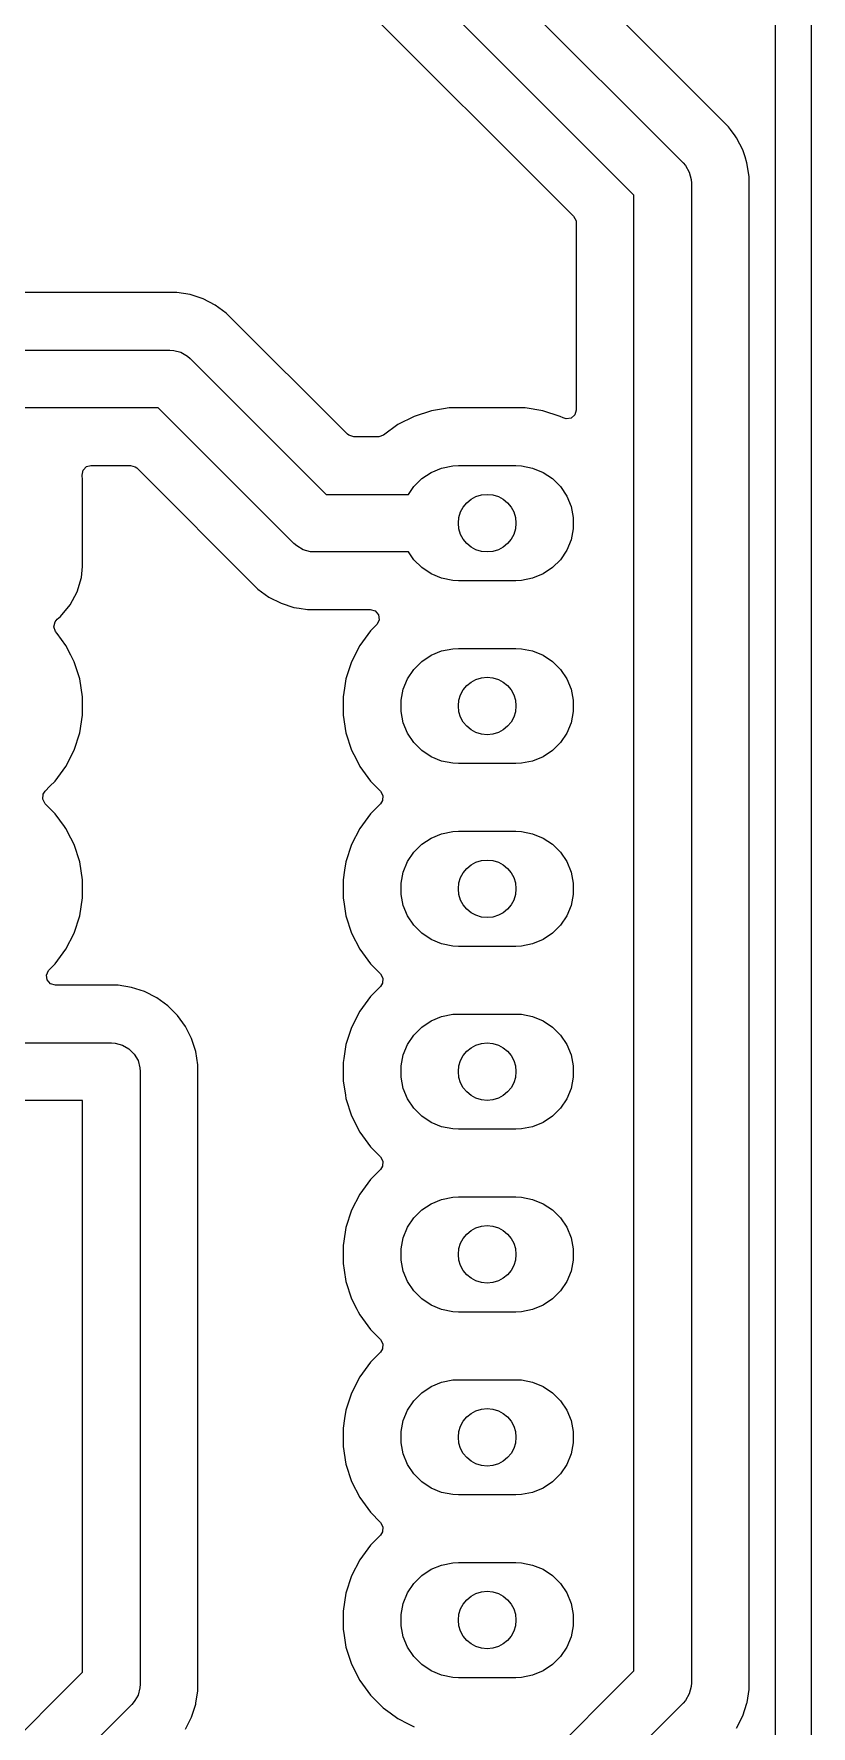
# Model space of a CAD drawing. Extents: x 44.5 to 133, y -119 to -55.5.
# Drawn here: x 122.2 to 133, y -107.17 to -83.66 of the extents above; entities that cross this region are included whole.
import ezdxf

# ---------------------------------------------------------------- set-up
doc = ezdxf.new("R2010")
doc.units = 0
doc.layers.add('BLACK', color=7, linetype='CONTINUOUS')

msp = doc.modelspace()

# ---------------------------------------------------------------- linework, layer by layer
at = {"layer": 'BLACK', "linetype": 'CONTINUOUS'}
for p, q in [((133, -55.5), (133, -119)), ((132.4995, -56.1245), (132.4995, -118.3755)), ((131.853693, -84.954229), (123.683776, -76.784312)), ((123.184543, -77.417157), (131.220842, -85.453457)), ((130.538, -85.901985), (122.736014, -78.1)), ((122.440755, -78.936819), (129.701181, -86.197245)), ((131.881357, -84.992306), (131.853693, -84.954229)), ((131.942736, -85.076788), (131.881357, -84.992306)), ((131.96476, -85.107101), (131.942736, -85.076788)), ((132.008387, -85.192724), (131.96476, -85.107101)), ((132.050545, -85.275463), (132.008387, -85.192724)), ((132.050545, -85.275465), (132.050545, -85.275463)), ((132.050547, -85.275468), (132.050545, -85.275465)), ((132.081421, -85.370487), (132.050547, -85.275468)), ((131.220842, -85.453457), (131.255341, -85.492795)), ((131.255341, -85.492795), (131.307552, -85.583227)), ((132.10894, -85.455181), (132.081421, -85.370487)), ((132.1385, -85.641813), (132.10894, -85.455181)), ((131.307552, -85.583227), (131.334578, -85.68409)), ((131.334578, -85.68409), (131.338, -85.7363)), ((131.338, -85.7363), (131.338, -106.5712)), ((132.1385, -106.665686), (132.1385, -85.641813)), ((130.538, -106.405514), (130.538, -85.901985)), ((129.701181, -86.197245), (129.734666, -86.258568)), ((129.734666, -86.258568), (129.7375, -86.284926)), ((129.7375, -86.284926), (129.7375, -88.888094)), ((124.189181, -87.2559), (117.12115, -87.2559)), ((124.189186, -87.2559), (124.189181, -87.2559)), ((124.375818, -87.285459), (124.189186, -87.2559)), ((124.555536, -87.343854), (124.375818, -87.285459)), ((124.723899, -87.42964), (124.555536, -87.343854)), ((124.876774, -87.54071), (124.723899, -87.42964)), ((124.876776, -87.540712), (124.876774, -87.54071)), ((126.559245, -89.223181), (124.876776, -87.540712)), ((112.9853, -88.0564), (124.0947, -88.0564)), ((124.0947, -88.0564), (124.14691, -88.059822)), ((124.14691, -88.059822), (124.247774, -88.086848)), ((124.247774, -88.086848), (124.338205, -88.139059)), ((124.338205, -88.139059), (124.377543, -88.173557)), ((124.377543, -88.173557), (126.263986, -90.06)), ((123.929014, -88.8564), (113.150985, -88.8564)), ((125.815457, -90.742843), (123.929014, -88.8564)), ((127.974038, -88.8595), (127.893974, -88.872181)), ((129.025962, -88.8595), (127.974038, -88.8595)), ((129.274785, -88.89891), (129.025962, -88.8595)), ((127.261151, -89.091132), (127.062007, -89.235818)), ((127.485616, -88.97676), (127.261151, -89.091132)), ((127.725214, -88.89891), (127.485616, -88.97676)), ((127.893974, -88.872181), (127.725214, -88.89891)), ((129.514379, -88.976759), (129.274785, -88.89891)), ((129.514382, -88.97676), (129.514379, -88.976759)), ((129.514383, -88.976761), (129.514382, -88.97676)), ((129.557207, -88.99858), (129.514383, -88.976761)), ((129.595853, -89.010832), (129.557207, -88.99858)), ((129.665011, -89.000888), (129.595853, -89.010832)), ((129.717815, -88.955133), (129.665011, -89.000888)), ((129.7375, -88.888094), (129.717815, -88.955133)), ((126.579887, -89.239815), (126.559245, -89.223181)), ((126.646926, -89.2595), (126.579887, -89.239815)), ((126.989122, -89.2595), (126.646926, -89.2595)), ((126.996201, -89.259298), (126.989122, -89.2595)), ((127.062007, -89.235818), (126.996201, -89.259298)), ((122.874065, -89.793053), (122.887084, -89.724407)), ((122.8805, -89.858392), (122.874065, -89.793053)), ((122.887084, -89.724407), (122.93515, -89.673697)), ((122.93515, -89.673697), (122.997468, -89.6569)), ((122.997468, -89.6569), (123.546074, -89.6569)), ((123.546074, -89.6569), (123.613113, -89.676585)), ((123.613113, -89.676585), (123.633755, -89.693219)), ((123.633755, -89.693219), (125.316226, -91.37569)), ((127.592485, -89.841592), (127.722883, -89.754463)), ((127.722883, -89.754463), (127.867772, -89.694448)), ((127.867772, -89.694448), (128.021586, -89.663852)), ((128.021586, -89.663852), (128.1, -89.66)), ((128.1, -89.66), (128.9, -89.66)), ((128.9, -89.66), (128.978414, -89.663852)), ((128.978414, -89.663852), (129.132228, -89.694448)), ((129.132228, -89.694448), (129.277117, -89.754463)), ((129.277117, -89.754463), (129.407515, -89.841592)), ((122.8805, -91.061608), (122.8805, -89.858392)), ((127.409753, -90.06), (127.481592, -89.952485)), ((127.481592, -89.952485), (127.592485, -89.841592)), ((129.407515, -89.841592), (129.518408, -89.952485)), ((129.518408, -89.952485), (129.605537, -90.082883)), ((126.263986, -90.06), (127.409753, -90.06)), ((129.605537, -90.082883), (129.665552, -90.227772)), ((129.665552, -90.227772), (129.696148, -90.381586)), ((129.696148, -90.381586), (129.696148, -90.538414)), ((125.854795, -90.777341), (125.815457, -90.742843)), ((129.665552, -90.692228), (129.605537, -90.837117)), ((129.696148, -90.538414), (129.665552, -90.692228)), ((125.945227, -90.829552), (125.854795, -90.777341)), ((126.04609, -90.856578), (125.945227, -90.829552)), ((126.0983, -90.86), (126.04609, -90.856578)), ((127.409753, -90.86), (126.0983, -90.86)), ((127.481592, -90.967515), (127.409753, -90.86)), ((127.592485, -91.078408), (127.481592, -90.967515)), ((129.518408, -90.967515), (129.407515, -91.078408)), ((129.605537, -90.837117), (129.518408, -90.967515)), ((122.805232, -91.413954), (122.8653, -91.215934)), ((122.8653, -91.215934), (122.8805, -91.061608)), ((127.722883, -91.165537), (127.592485, -91.078408)), ((127.867772, -91.225552), (127.722883, -91.165537)), ((129.277117, -91.165537), (129.132228, -91.225552)), ((129.407515, -91.078408), (129.277117, -91.165537)), ((122.707685, -91.59645), (122.805232, -91.413954)), ((125.316226, -91.37569), (125.469101, -91.48676)), ((128.021586, -91.256148), (127.867772, -91.225552)), ((128.1, -91.26), (128.021586, -91.256148)), ((128.9, -91.26), (128.1, -91.26)), ((128.978414, -91.256148), (128.9, -91.26)), ((129.132228, -91.225552), (128.978414, -91.256148)), ((122.57641, -91.75641), (122.707685, -91.59645)), ((125.469101, -91.48676), (125.637468, -91.572547)), ((125.637468, -91.572547), (125.817182, -91.63094)), ((125.817182, -91.63094), (125.88717, -91.642025)), ((125.88717, -91.642025), (126.003813, -91.6605)), ((126.003813, -91.6605), (126.003818, -91.6605)), ((126.003818, -91.6605), (126.003819, -91.6605)), ((126.003819, -91.6605), (126.876689, -91.6605)), ((126.876689, -91.6605), (126.943728, -91.680185)), ((126.943728, -91.680185), (126.989483, -91.732989)), ((122.482816, -91.899112), (122.498641, -91.831058)), ((122.506296, -91.964918), (122.482816, -91.899112)), ((122.498641, -91.831058), (122.527948, -91.796181)), ((122.527948, -91.796181), (122.57641, -91.75641)), ((126.96437, -91.872181), (126.879205, -91.957345)), ((126.970402, -91.865703), (126.96437, -91.872181)), ((126.999427, -91.802147), (126.970402, -91.865703)), ((126.989483, -91.732989), (126.999427, -91.802147)), ((122.526208, -91.992325), (122.506296, -91.964918)), ((122.64887, -92.161155), (122.526208, -91.992325)), ((122.717253, -92.295365), (122.64887, -92.161155)), ((126.731132, -92.161151), (126.61676, -92.385616)), ((126.879201, -91.95735), (126.731132, -92.161151)), ((126.879205, -91.957345), (126.879201, -91.95735)), ((122.763239, -92.385616), (122.717253, -92.295365)), ((122.763239, -92.385618), (122.763239, -92.385616)), ((122.763241, -92.385621), (122.763239, -92.385618)), ((122.84109, -92.625215), (122.763241, -92.385621)), ((126.61676, -92.385616), (126.53891, -92.625214)), ((127.481592, -92.492485), (127.592485, -92.381592)), ((127.592485, -92.381592), (127.722883, -92.294463)), ((127.722883, -92.294463), (127.867772, -92.234448)), ((127.867772, -92.234448), (128.021586, -92.203852)), ((128.021586, -92.203852), (128.1, -92.2)), ((128.1, -92.2), (128.9, -92.2)), ((128.9, -92.2), (128.978414, -92.203852)), ((128.978414, -92.203852), (129.132228, -92.234448)), ((129.132228, -92.234448), (129.277117, -92.294463)), ((129.277117, -92.294463), (129.407515, -92.381592)), ((129.407515, -92.381592), (129.518408, -92.492485)), ((122.8805, -92.874038), (122.84109, -92.625215)), ((126.53891, -92.625214), (126.518748, -92.752513)), ((127.334448, -92.767772), (127.394463, -92.622883)), ((127.394463, -92.622883), (127.481592, -92.492485)), ((129.518408, -92.492485), (129.605537, -92.622883)), ((129.605537, -92.622883), (129.665552, -92.767772)), ((126.518748, -92.752513), (126.4995, -92.874038)), ((127.303852, -92.921586), (127.334448, -92.767772)), ((129.665552, -92.767772), (129.696148, -92.921586)), ((122.8805, -93.125962), (122.8805, -92.874038)), ((126.4995, -92.874038), (126.4995, -93.125962)), ((127.303852, -93.078414), (127.303852, -92.921586)), ((127.334448, -93.232228), (127.303852, -93.078414)), ((129.696148, -93.078414), (129.665552, -93.232228)), ((129.696148, -92.921586), (129.696148, -93.078414)), ((122.84109, -93.374785), (122.8805, -93.125962)), ((126.4995, -93.125962), (126.538575, -93.372673)), ((127.394463, -93.377117), (127.334448, -93.232228)), ((129.665552, -93.232228), (129.605537, -93.377117)), ((122.763241, -93.614379), (122.84109, -93.374785)), ((126.538575, -93.372673), (126.53891, -93.374785)), ((126.53891, -93.374785), (126.61676, -93.614383)), ((127.481592, -93.507515), (127.394463, -93.377117)), ((127.592485, -93.618408), (127.481592, -93.507515)), ((129.518408, -93.507515), (129.407515, -93.618408)), ((129.605537, -93.377117), (129.518408, -93.507515)), ((122.64887, -93.838845), (122.763241, -93.614379)), ((126.61676, -93.614383), (126.646919, -93.673572)), ((126.646919, -93.673572), (126.725067, -93.826946)), ((127.722883, -93.705537), (127.592485, -93.618408)), ((127.867772, -93.765552), (127.722883, -93.705537)), ((128.021586, -93.796148), (127.867772, -93.765552)), ((128.1, -93.8), (128.021586, -93.796148)), ((128.9, -93.8), (128.1, -93.8)), ((128.978414, -93.796148), (128.9, -93.8)), ((129.132228, -93.765552), (128.978414, -93.796148)), ((129.277117, -93.705537), (129.132228, -93.765552)), ((129.407515, -93.618408), (129.277117, -93.705537)), ((122.428224, -94.115225), (122.500793, -94.042656)), ((122.500793, -94.042656), (122.64887, -93.838845)), ((126.725067, -93.826946), (126.731132, -93.838848)), ((126.731132, -93.838848), (126.879201, -94.042649)), ((126.879201, -94.042649), (126.879205, -94.042654)), ((126.879205, -94.042654), (127.01887, -94.182319)), ((122.327645, -94.296358), (122.332629, -94.226666)), ((122.332629, -94.226666), (122.36113, -94.182319)), ((122.36113, -94.182319), (122.428224, -94.115225)), ((127.01887, -94.182319), (127.052355, -94.243642)), ((127.052355, -94.243642), (127.047371, -94.313334)), ((122.36113, -94.357681), (122.327645, -94.296358)), ((122.500794, -94.497345), (122.36113, -94.357681)), ((122.500798, -94.49735), (122.500794, -94.497345)), ((122.629952, -94.675117), (122.500798, -94.49735)), ((126.879201, -94.49735), (126.731132, -94.701151)), ((126.879205, -94.497345), (126.879201, -94.49735)), ((127.01887, -94.357681), (126.879205, -94.497345)), ((127.047371, -94.313334), (127.01887, -94.357681)), ((122.64887, -94.701155), (122.629952, -94.675117)), ((122.719026, -94.838845), (122.64887, -94.701155)), ((126.731132, -94.701151), (126.61676, -94.925616)), ((127.867772, -94.774448), (128.021586, -94.743852)), ((128.021586, -94.743852), (128.1, -94.74)), ((128.1, -94.74), (128.9, -94.74)), ((128.9, -94.74), (128.978414, -94.743852)), ((128.978414, -94.743852), (129.132228, -94.774448)), ((122.763239, -94.925616), (122.719026, -94.838845)), ((122.763239, -94.925618), (122.763239, -94.925616)), ((122.763241, -94.925621), (122.763239, -94.925618)), ((122.84109, -95.165215), (122.763241, -94.925621)), ((126.61676, -94.925616), (126.53891, -95.165214)), ((127.481592, -95.032485), (127.592485, -94.921592)), ((127.592485, -94.921592), (127.722883, -94.834463)), ((127.722883, -94.834463), (127.867772, -94.774448)), ((129.132228, -94.774448), (129.277117, -94.834463)), ((129.277117, -94.834463), (129.407515, -94.921592)), ((129.407515, -94.921592), (129.518408, -95.032485)), ((122.8805, -95.414038), (122.84109, -95.165215)), ((126.53891, -95.165214), (126.520545, -95.281166)), ((127.334448, -95.307772), (127.394463, -95.162883)), ((127.394463, -95.162883), (127.481592, -95.032485)), ((129.518408, -95.032485), (129.605537, -95.162883)), ((129.605537, -95.162883), (129.665552, -95.307772)), ((122.8805, -95.665962), (122.8805, -95.414038)), ((126.520545, -95.281166), (126.4995, -95.414038)), ((126.4995, -95.414038), (126.4995, -95.665962)), ((127.303852, -95.461586), (127.334448, -95.307772)), ((129.665552, -95.307772), (129.696148, -95.461586)), ((122.84109, -95.914785), (122.8805, -95.665962)), ((126.4995, -95.665962), (126.512998, -95.751186)), ((127.303852, -95.618414), (127.303852, -95.461586)), ((127.334448, -95.772228), (127.303852, -95.618414)), ((129.696148, -95.618414), (129.665552, -95.772228)), ((129.696148, -95.461586), (129.696148, -95.618414)), ((122.763241, -96.154379), (122.84109, -95.914785)), ((126.512998, -95.751186), (126.53891, -95.914785)), ((126.53891, -95.914785), (126.61676, -96.154383)), ((127.394463, -95.917117), (127.334448, -95.772228)), ((127.481592, -96.047515), (127.394463, -95.917117)), ((129.605537, -95.917117), (129.518408, -96.047515)), ((129.665552, -95.772228), (129.605537, -95.917117)), ((122.64887, -96.378845), (122.763241, -96.154379)), ((126.61676, -96.154383), (126.731132, -96.378848)), ((127.592485, -96.158408), (127.481592, -96.047515)), ((127.722883, -96.245537), (127.592485, -96.158408)), ((129.407515, -96.158408), (129.277117, -96.245537)), ((129.518408, -96.047515), (129.407515, -96.158408)), ((122.500793, -96.582656), (122.64887, -96.378845)), ((126.731132, -96.378848), (126.879201, -96.582649)), ((127.867772, -96.305552), (127.722883, -96.245537)), ((128.021586, -96.336148), (127.867772, -96.305552)), ((128.1, -96.34), (128.021586, -96.336148)), ((128.9, -96.34), (128.1, -96.34)), ((128.978414, -96.336148), (128.9, -96.34)), ((129.132228, -96.305552), (128.978414, -96.336148)), ((129.277117, -96.245537), (129.132228, -96.305552)), ((122.428224, -96.655225), (122.500793, -96.582656)), ((126.879201, -96.582649), (126.879205, -96.582654)), ((126.879205, -96.582654), (127.01887, -96.722319)), ((122.380573, -96.737853), (122.409598, -96.674297)), ((122.390517, -96.807011), (122.380573, -96.737853)), ((122.436272, -96.859815), (122.390517, -96.807011)), ((122.409598, -96.674297), (122.41563, -96.667819)), ((122.41563, -96.667819), (122.428224, -96.655225)), ((122.503311, -96.8795), (122.436272, -96.859815)), ((127.01887, -96.722319), (127.052355, -96.783642)), ((127.047371, -96.853334), (127.01887, -96.897681)), ((127.052355, -96.783642), (127.047371, -96.853334)), ((123.376181, -96.8795), (122.503311, -96.8795)), ((123.376186, -96.8795), (123.376181, -96.8795)), ((123.562818, -96.909059), (123.376186, -96.8795)), ((123.742536, -96.967454), (123.562818, -96.909059)), ((123.910899, -97.05324), (123.742536, -96.967454)), ((124.063773, -97.16431), (123.910899, -97.05324)), ((126.879201, -97.03735), (126.731132, -97.241151)), ((126.879205, -97.037345), (126.879201, -97.03735)), ((127.01887, -96.897681), (126.879205, -97.037345)), ((124.19739, -97.297927), (124.063773, -97.16431)), ((124.30846, -97.450801), (124.19739, -97.297927)), ((126.731132, -97.241151), (126.61676, -97.465616)), ((127.722883, -97.374463), (127.867772, -97.314448)), ((127.867772, -97.314448), (128.021586, -97.283852)), ((128.021586, -97.283852), (128.1, -97.28)), ((128.1, -97.28), (128.9, -97.28)), ((128.9, -97.28), (128.978414, -97.283852)), ((128.978414, -97.283852), (129.132228, -97.314448)), ((129.132228, -97.314448), (129.277117, -97.374463)), ((124.34273, -97.51806), (124.30846, -97.450801)), ((124.394245, -97.619163), (124.34273, -97.51806)), ((126.61676, -97.465616), (126.53891, -97.705214)), ((127.481592, -97.572485), (127.592485, -97.461592)), ((127.592485, -97.461592), (127.722883, -97.374463)), ((129.277117, -97.374463), (129.407515, -97.461592)), ((129.407515, -97.461592), (129.518408, -97.572485)), ((121.970247, -97.68), (123.2817, -97.68)), ((123.2817, -97.68), (123.33391, -97.683422)), ((123.33391, -97.683422), (123.434773, -97.710448)), ((123.434773, -97.710448), (123.525205, -97.762659)), ((123.525205, -97.762659), (123.599041, -97.836495)), ((124.394245, -97.619165), (124.394245, -97.619163)), ((124.394247, -97.619168), (124.394245, -97.619165)), ((124.421409, -97.702765), (124.394247, -97.619168)), ((124.45264, -97.798881), (124.421409, -97.702765)), ((124.4822, -97.985513), (124.45264, -97.798881)), ((126.53891, -97.705214), (126.508426, -97.897681)), ((127.334448, -97.847772), (127.394463, -97.702883)), ((127.394463, -97.702883), (127.481592, -97.572485)), ((129.518408, -97.572485), (129.605537, -97.702883)), ((129.605537, -97.702883), (129.665552, -97.847772)), ((123.599041, -97.836495), (123.651252, -97.926927)), ((123.651252, -97.926927), (123.678278, -98.02779)), ((123.678278, -98.02779), (123.6817, -98.08)), ((124.4822, -106.682486), (124.4822, -97.985513)), ((126.508426, -97.897681), (126.4995, -97.954038)), ((126.4995, -97.954038), (126.4995, -98.205962)), ((127.303852, -98.001586), (127.334448, -97.847772)), ((127.303852, -98.158414), (127.303852, -98.001586)), ((129.665552, -97.847772), (129.696148, -98.001586)), ((129.696148, -98.001586), (129.696148, -98.158414)), ((123.6817, -98.08), (123.6817, -106.588)), ((126.4995, -98.205962), (126.531481, -98.407881)), ((127.334448, -98.312228), (127.303852, -98.158414)), ((129.696148, -98.158414), (129.665552, -98.312228)), ((122.8817, -98.48), (121.970247, -98.48)), ((122.8817, -106.422314), (122.8817, -98.48)), ((126.531481, -98.407881), (126.53891, -98.454785)), ((126.53891, -98.454785), (126.61676, -98.694383)), ((127.394463, -98.457117), (127.334448, -98.312228)), ((127.481592, -98.587515), (127.394463, -98.457117)), ((129.605537, -98.457117), (129.518408, -98.587515)), ((129.665552, -98.312228), (129.605537, -98.457117)), ((126.61676, -98.694383), (126.731132, -98.918848)), ((127.592485, -98.698408), (127.481592, -98.587515)), ((127.722883, -98.785537), (127.592485, -98.698408)), ((129.407515, -98.698408), (129.277117, -98.785537)), ((129.518408, -98.587515), (129.407515, -98.698408)), ((126.731132, -98.918848), (126.879201, -99.122649)), ((127.867772, -98.845552), (127.722883, -98.785537)), ((128.021586, -98.876148), (127.867772, -98.845552)), ((128.1, -98.88), (128.021586, -98.876148)), ((128.9, -98.88), (128.1, -98.88)), ((128.978414, -98.876148), (128.9, -98.88)), ((129.132228, -98.845552), (128.978414, -98.876148)), ((129.277117, -98.785537), (129.132228, -98.845552)), ((126.879201, -99.122649), (126.879205, -99.122654)), ((126.879205, -99.122654), (127.01887, -99.262319)), ((127.01887, -99.437681), (126.879205, -99.577345)), ((127.01887, -99.262319), (127.052355, -99.323642)), ((127.047371, -99.393334), (127.01887, -99.437681)), ((127.052355, -99.323642), (127.047371, -99.393334)), ((126.879201, -99.57735), (126.731132, -99.781151)), ((126.879205, -99.577345), (126.879201, -99.57735)), ((126.731132, -99.781151), (126.61676, -100.005616)), ((127.592485, -100.001592), (127.722883, -99.914463)), ((127.722883, -99.914463), (127.867772, -99.854448)), ((127.867772, -99.854448), (128.021586, -99.823852)), ((128.021586, -99.823852), (128.1, -99.82)), ((128.1, -99.82), (128.9, -99.82)), ((128.9, -99.82), (128.978414, -99.823852)), ((128.978414, -99.823852), (129.132228, -99.854448)), ((129.132228, -99.854448), (129.277117, -99.914463)), ((129.277117, -99.914463), (129.407515, -100.001592)), ((126.61676, -100.005616), (126.53891, -100.245214)), ((127.394463, -100.242883), (127.481592, -100.112485)), ((127.481592, -100.112485), (127.592485, -100.001592)), ((129.407515, -100.001592), (129.518408, -100.112485)), ((129.518408, -100.112485), (129.605537, -100.242883)), ((126.53891, -100.245214), (126.508426, -100.437681)), ((127.303852, -100.541586), (127.334448, -100.387772)), ((127.334448, -100.387772), (127.394463, -100.242883)), ((129.605537, -100.242883), (129.665552, -100.387772)), ((129.665552, -100.387772), (129.696148, -100.541586)), ((126.508426, -100.437681), (126.4995, -100.494038)), ((126.4995, -100.494038), (126.4995, -100.745962)), ((127.303852, -100.698414), (127.303852, -100.541586)), ((129.696148, -100.541586), (129.696148, -100.698414)), ((126.4995, -100.745962), (126.514066, -100.837925)), ((126.514066, -100.837925), (126.53891, -100.994785)), ((127.334448, -100.852228), (127.303852, -100.698414)), ((127.394463, -100.997117), (127.334448, -100.852228)), ((129.665552, -100.852228), (129.605537, -100.997117)), ((129.696148, -100.698414), (129.665552, -100.852228)), ((126.53891, -100.994785), (126.61676, -101.234383)), ((127.481592, -101.127515), (127.394463, -100.997117)), ((129.605537, -100.997117), (129.518408, -101.127515)), ((126.61676, -101.234383), (126.691361, -101.380793)), ((127.592485, -101.238408), (127.481592, -101.127515)), ((127.722883, -101.325537), (127.592485, -101.238408)), ((127.867772, -101.385552), (127.722883, -101.325537)), ((129.277117, -101.325537), (129.132228, -101.385552)), ((129.407515, -101.238408), (129.277117, -101.325537)), ((129.518408, -101.127515), (129.407515, -101.238408)), ((126.691361, -101.380793), (126.710743, -101.418834)), ((126.710743, -101.418834), (126.731132, -101.458848)), ((126.731132, -101.458848), (126.879201, -101.662649)), ((128.021586, -101.416148), (127.867772, -101.385552)), ((128.1, -101.42), (128.021586, -101.416148)), ((128.9, -101.42), (128.1, -101.42)), ((128.978414, -101.416148), (128.9, -101.42)), ((129.132228, -101.385552), (128.978414, -101.416148)), ((126.879201, -101.662649), (126.879205, -101.662654)), ((126.879205, -101.662654), (127.01887, -101.802319)), ((127.01887, -101.802319), (127.052355, -101.863642)), ((127.01887, -101.977681), (126.879205, -102.117345)), ((127.047371, -101.933334), (127.01887, -101.977681)), ((127.052355, -101.863642), (127.047371, -101.933334)), ((126.879201, -102.11735), (126.731132, -102.321151)), ((126.879205, -102.117345), (126.879201, -102.11735)), ((126.731132, -102.321151), (126.61676, -102.545616)), ((127.592485, -102.541592), (127.722883, -102.454463)), ((127.722883, -102.454463), (127.867772, -102.394448)), ((127.867772, -102.394448), (128.021586, -102.363852)), ((128.021586, -102.363852), (128.1, -102.36)), ((128.1, -102.36), (128.9, -102.36)), ((128.9, -102.36), (128.978414, -102.363852)), ((128.978414, -102.363852), (129.132228, -102.394448)), ((129.132228, -102.394448), (129.277117, -102.454463)), ((129.277117, -102.454463), (129.407515, -102.541592)), ((126.61676, -102.545616), (126.53891, -102.785214)), ((127.394463, -102.782883), (127.481592, -102.652485)), ((127.481592, -102.652485), (127.592485, -102.541592)), ((129.407515, -102.541592), (129.518408, -102.652485)), ((129.518408, -102.652485), (129.605537, -102.782883)), ((126.520678, -102.900325), (126.4995, -103.034038)), ((126.53891, -102.785214), (126.520678, -102.900325)), ((127.303852, -103.081586), (127.334448, -102.927772)), ((127.334448, -102.927772), (127.394463, -102.782883)), ((129.605537, -102.782883), (129.665552, -102.927772)), ((129.665552, -102.927772), (129.696148, -103.081586)), ((126.4995, -103.034038), (126.4995, -103.285962)), ((127.303852, -103.238414), (127.303852, -103.081586)), ((129.696148, -103.081586), (129.696148, -103.238414)), ((126.4995, -103.285962), (126.53891, -103.534785)), ((127.334448, -103.392228), (127.303852, -103.238414)), ((127.394463, -103.537117), (127.334448, -103.392228)), ((129.665552, -103.392228), (129.605537, -103.537117)), ((129.696148, -103.238414), (129.665552, -103.392228)), ((126.53891, -103.534785), (126.61676, -103.774383)), ((127.481592, -103.667515), (127.394463, -103.537117)), ((127.592485, -103.778408), (127.481592, -103.667515)), ((129.518408, -103.667515), (129.407515, -103.778408)), ((129.605537, -103.537117), (129.518408, -103.667515)), ((126.61676, -103.774383), (126.731132, -103.998848)), ((127.722883, -103.865537), (127.592485, -103.778408)), ((127.867772, -103.925552), (127.722883, -103.865537)), ((129.277117, -103.865537), (129.132228, -103.925552)), ((129.407515, -103.778408), (129.277117, -103.865537)), ((126.731132, -103.998848), (126.879201, -104.202649)), ((128.021586, -103.956148), (127.867772, -103.925552)), ((128.1, -103.96), (128.021586, -103.956148)), ((128.9, -103.96), (128.1, -103.96)), ((128.978414, -103.956148), (128.9, -103.96)), ((129.132228, -103.925552), (128.978414, -103.956148)), ((126.879201, -104.202649), (126.879205, -104.202654)), ((126.879205, -104.202654), (127.01887, -104.342319)), ((127.01887, -104.342319), (127.052355, -104.403642)), ((127.01887, -104.517681), (126.879205, -104.657345)), ((127.047371, -104.473334), (127.01887, -104.517681)), ((127.052355, -104.403642), (127.047371, -104.473334)), ((126.879201, -104.65735), (126.731132, -104.861151)), ((126.879205, -104.657345), (126.879201, -104.65735)), ((126.61676, -105.085616), (126.53891, -105.325214)), ((126.731132, -104.861151), (126.61676, -105.085616)), ((127.481592, -105.192485), (127.592485, -105.081592)), ((127.592485, -105.081592), (127.722883, -104.994463)), ((127.722883, -104.994463), (127.867772, -104.934448)), ((127.867772, -104.934448), (128.021586, -104.903852)), ((128.021586, -104.903852), (128.1, -104.9)), ((128.1, -104.9), (128.9, -104.9)), ((128.9, -104.9), (128.978414, -104.903852)), ((128.978414, -104.903852), (129.132228, -104.934448)), ((129.132228, -104.934448), (129.277117, -104.994463)), ((129.277117, -104.994463), (129.407515, -105.081592)), ((129.407515, -105.081592), (129.518408, -105.192485)), ((126.53891, -105.325215), (126.4995, -105.574038)), ((126.53891, -105.325214), (126.53891, -105.325215)), ((127.334448, -105.467772), (127.394463, -105.322883)), ((127.394463, -105.322883), (127.481592, -105.192485)), ((129.518408, -105.192485), (129.605537, -105.322883)), ((129.605537, -105.322883), (129.665552, -105.467772)), ((127.303852, -105.621586), (127.334448, -105.467772)), ((129.665552, -105.467772), (129.696148, -105.621586)), ((126.4995, -105.574038), (126.4995, -105.825962)), ((127.303852, -105.778414), (127.303852, -105.621586)), ((127.334448, -105.932228), (127.303852, -105.778414)), ((129.696148, -105.778414), (129.665552, -105.932228)), ((129.696148, -105.621586), (129.696148, -105.778414)), ((126.4995, -105.825962), (126.513452, -105.914053)), ((126.513452, -105.914053), (126.53891, -106.074785)), ((127.394463, -106.077117), (127.334448, -105.932228)), ((129.665552, -105.932228), (129.605537, -106.077117)), ((126.53891, -106.074785), (126.61676, -106.314383)), ((127.481592, -106.207515), (127.394463, -106.077117)), ((127.592485, -106.318408), (127.481592, -106.207515)), ((129.518408, -106.207515), (129.407515, -106.318408)), ((129.605537, -106.077117), (129.518408, -106.207515)), ((118.783714, -110.5203), (122.8817, -106.422314)), ((123.843514, -113.1), (130.538, -106.405514)), ((126.61676, -106.314383), (126.731132, -106.538848)), ((127.722883, -106.405537), (127.592485, -106.318408)), ((127.867772, -106.465552), (127.722883, -106.405537)), ((128.021586, -106.496148), (127.867772, -106.465552)), ((128.1, -106.5), (128.021586, -106.496148)), ((128.9, -106.5), (128.1, -106.5)), ((128.978414, -106.496148), (128.9, -106.5)), ((129.132228, -106.465552), (128.978414, -106.496148)), ((129.277117, -106.405537), (129.132228, -106.465552)), ((129.407515, -106.318408), (129.277117, -106.405537)), ((123.678278, -106.64021), (123.651252, -106.741073)), ((123.6817, -106.588), (123.678278, -106.64021)), ((124.455301, -106.852318), (124.4822, -106.682486)), ((126.731132, -106.538848), (126.879201, -106.742649)), ((131.307552, -106.724274), (131.255341, -106.814705)), ((131.334578, -106.62341), (131.307552, -106.724274)), ((131.338, -106.5712), (131.334578, -106.62341)), ((132.110291, -106.843791), (132.1385, -106.665686)), ((123.564542, -106.870843), (119.232243, -111.203143)), ((123.599041, -106.831505), (123.564542, -106.870843)), ((123.60874, -106.814705), (123.599041, -106.831505)), ((123.651252, -106.741073), (123.60874, -106.814705)), ((131.220843, -106.854043), (124.292043, -113.782843)), ((124.394247, -107.048832), (124.45264, -106.869118)), ((124.45264, -106.869118), (124.452795, -106.868143)), ((124.452795, -106.868143), (124.455301, -106.852319)), ((124.455301, -106.852319), (124.455301, -106.852318)), ((126.879201, -106.742649), (126.879205, -106.742654)), ((126.879205, -106.742654), (127.057345, -106.920794)), ((127.057345, -106.920794), (127.05735, -106.920798)), ((127.05735, -106.920798), (127.153008, -106.990297)), ((131.255341, -106.814705), (131.220843, -106.854043)), ((132.050547, -107.032032), (132.10894, -106.852318)), ((132.10894, -106.852318), (132.110291, -106.843791)), ((124.30846, -107.217199), (124.394247, -107.048832)), ((127.153008, -106.990297), (127.261155, -107.06887)), ((127.261155, -107.06887), (127.404184, -107.141747)), ((127.404184, -107.141747), (127.485616, -107.183239)), ((131.96476, -107.200399), (132.050547, -107.032032))]:
    msp.add_line(p, q, dxfattribs=at)
at = {"layer": 'BLACK'}
for centre in [(128.5, -90.46), (128.5, -93), (128.5, -95.54), (128.5, -98.08), (128.5, -100.62), (128.5, -103.16), (128.5, -105.7)]:
    msp.add_circle(centre, 0.4, dxfattribs=at)
at = {"layer": 'WHITE'}
for centre in [(128.5, -90.46), (128.5, -93), (128.5, -95.54), (128.5, -98.08), (128.5, -100.62), (128.5, -103.16), (128.5, -105.7)]:
    msp.add_circle(centre, 0.4, dxfattribs=at)

doc.saveas('drawing.dxf')
